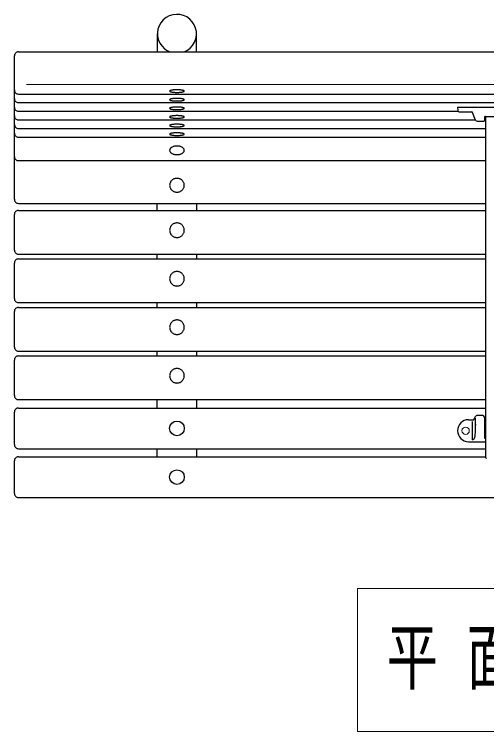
# Model space of a CAD drawing. Units: millimetres on the paper, scale 1:20. Extents: x -365 to 0, y 0 to 257.
# Drawn here: x -309.95 to -280.91, y 176.7 to 220.81 of the extents above; entities that cross this region are included whole.
import ezdxf

# ---------------------------------------------------------------- set-up
doc = ezdxf.new("R2010")
doc.units = ezdxf.units.MM
doc.layers.add('LY_1', color=7, linetype='Continuous', lineweight=25)
doc.styles.add('ＭＳ ゴシック', font='')
doc.styles.get('ＭＳ ゴシック').set_extended_font_data('MS Gothic')

msp = doc.modelspace()

# ---------------------------------------------------------------- linework, layer by layer
at = {"layer": 'LY_1'}
for p, q in [((-301.155, 218.502), (-301.155, 219.615)), ((-298.755, 218.502), (-298.755, 219.615)), ((-309.705, 218.502), (-220.205, 218.502)), ((-309.955, 209.436), (-309.955, 218.252)), ((-309.705, 215.91), (-220.205, 215.91)), ((-309.705, 215.381), (-220.205, 215.381)), ((-309.705, 214.851), (-282.694, 214.851)), ((-282.705, 215.111), (-279.955, 215.111)), ((-282.705, 215.111), (-282.694, 214.906)), ((-282.594, 214.811), (-281.821, 214.811)), ((-281.592, 214.301), (-281.774, 214.779)), ((-281.038, 214.486), (-281.048, 214.283)), ((-280.988, 214.533), (-279.955, 214.533)), ((-280.955, 193.546), (-280.955, 214.533)), ((-309.705, 214.322), (-281.6, 214.322)), ((-281.499, 214.236), (-281.098, 214.236)), ((-281.046, 214.322), (-280.955, 214.322)), ((-309.705, 213.792), (-280.955, 213.792)), ((-309.705, 213.263), (-280.955, 213.263)), ((-309.705, 211.814), (-280.955, 211.814)), ((-309.705, 209.186), (-280.955, 209.186)), ((-301.17, 208.753), (-301.17, 209.186)), ((-298.74, 208.753), (-298.74, 209.186)), ((-309.705, 208.753), (-280.955, 208.753)), ((-309.955, 206.316), (-309.955, 208.503)), ((-309.705, 206.066), (-280.955, 206.066)), ((-301.17, 205.77), (-301.17, 206.066)), ((-298.74, 205.77), (-298.74, 206.066)), ((-309.705, 205.77), (-280.955, 205.77)), ((-309.955, 203.334), (-309.955, 205.52)), ((-309.705, 203.084), (-280.955, 203.084)), ((-301.17, 202.788), (-301.17, 203.084)), ((-298.74, 202.788), (-298.74, 203.084)), ((-309.955, 200.351), (-309.955, 202.538)), ((-309.705, 202.788), (-280.955, 202.788)), ((-309.705, 200.101), (-280.955, 200.101)), ((-309.705, 199.805), (-280.955, 199.805)), ((-301.17, 199.805), (-301.17, 200.101)), ((-298.74, 199.805), (-298.74, 200.101)), ((-309.955, 197.368), (-309.955, 199.555)), ((-309.705, 197.118), (-280.955, 197.118)), ((-301.17, 196.603), (-301.17, 197.118)), ((-298.74, 196.603), (-298.74, 197.118)), ((-309.955, 194.353), (-309.955, 196.353)), ((-309.705, 196.603), (-280.955, 196.603)), ((-282.03, 195.883), (-281.715, 195.883)), ((-281.693, 195.896), (-281.596, 196.08)), ((-281.591, 195.558), (-281.591, 195.975)), ((-281.151, 196.133), (-281.508, 196.133)), ((-281.051, 196.033), (-281.051, 194.791)), ((-281.787, 194.645), (-281.787, 195.782)), ((-282.03, 194.533), (-280.955, 194.533)), ((-281.001, 194.741), (-280.955, 194.741)), ((-309.705, 194.103), (-280.955, 194.103)), ((-301.17, 193.603), (-301.17, 194.103)), ((-298.74, 193.603), (-298.74, 194.103)), ((-309.955, 191.353), (-309.955, 193.353)), ((-309.705, 193.603), (-280.955, 193.603)), ((-309.705, 191.103), (-220.205, 191.103))]:
    msp.add_line(p, q, dxfattribs=at)
at = {"layer": 'LY_1', "lineweight": 13}
for p, q in [((-309.205, 216.489), (-220.705, 216.489)), ((-288.855, 185.503), (-288.855, 176.703)), ((-241.055, 185.503), (-288.855, 185.503)), ((-288.855, 176.703), (-241.055, 176.703))]:
    msp.add_line(p, q, dxfattribs=at)
at = {"layer": 'LY_1'}
for points in [[(-299.517, 218.502), (-299.317, 218.602), (-299.14, 218.737), (-298.99, 218.903), (-298.875, 219.094), (-298.796, 219.303), (-298.758, 219.522), (-298.762, 219.745), (-298.807, 219.963), (-298.892, 220.17), (-299.013, 220.357), (-299.168, 220.518), (-299.349, 220.648), (-299.552, 220.742), (-299.769, 220.797), (-299.992, 220.81), (-300.214, 220.783), (-300.427, 220.715), (-300.623, 220.608), (-300.796, 220.468), (-300.94, 220.297), (-301.05, 220.103), (-301.122, 219.892), (-301.153, 219.671), (-301.143, 219.449), (-301.092, 219.232), (-301.001, 219.029), (-300.873, 218.845), (-300.714, 218.689), (-300.56, 218.583), (-300.392, 218.501)], [(-281.787, 194.645), (-281.749, 194.663), (-281.714, 194.686), (-281.684, 194.713), (-281.659, 194.746), (-281.642, 194.783), (-281.63, 194.825), (-281.622, 194.873), (-281.616, 194.929), (-281.611, 194.998), (-281.607, 195.074), (-281.603, 195.154), (-281.6, 195.236), (-281.598, 195.316), (-281.596, 195.391), (-281.594, 195.46), (-281.593, 195.518), (-281.592, 195.564), (-281.591, 195.593), (-281.591, 195.604), (-281.591, 195.593), (-281.591, 195.558)]]:
    msp.add_lwpolyline(points, dxfattribs=at)
for points in [[(-300.405, 216.091), (-300.403, 216.084), (-300.398, 216.077), (-300.389, 216.07), (-300.378, 216.063), (-300.363, 216.057), (-300.345, 216.051), (-300.323, 216.045), (-300.3, 216.039), (-300.273, 216.034), (-300.244, 216.03), (-300.213, 216.025), (-300.18, 216.022), (-300.145, 216.019), (-300.109, 216.016), (-300.071, 216.014), (-300.033, 216.012), (-299.994, 216.011), (-299.955, 216.011), (-299.916, 216.011), (-299.877, 216.012), (-299.838, 216.014), (-299.801, 216.016), (-299.765, 216.019), (-299.73, 216.022), (-299.697, 216.025), (-299.666, 216.03), (-299.637, 216.034), (-299.61, 216.039), (-299.586, 216.045), (-299.565, 216.051), (-299.547, 216.057), (-299.532, 216.063), (-299.52, 216.07), (-299.512, 216.077), (-299.507, 216.084), (-299.505, 216.091), (-299.507, 216.097), (-299.512, 216.104), (-299.52, 216.111), (-299.532, 216.118), (-299.547, 216.124), (-299.565, 216.13), (-299.586, 216.136), (-299.61, 216.142), (-299.637, 216.147), (-299.666, 216.151), (-299.697, 216.156), (-299.73, 216.159), (-299.765, 216.163), (-299.801, 216.165), (-299.838, 216.167), (-299.877, 216.169), (-299.916, 216.17), (-299.955, 216.17), (-299.994, 216.17), (-300.033, 216.169), (-300.071, 216.167), (-300.109, 216.165), (-300.145, 216.163), (-300.18, 216.159), (-300.213, 216.156), (-300.244, 216.151), (-300.273, 216.147), (-300.3, 216.142), (-300.323, 216.136), (-300.345, 216.13), (-300.363, 216.124), (-300.378, 216.118), (-300.389, 216.111), (-300.398, 216.104), (-300.403, 216.097)], [(-300.405, 215.561), (-300.403, 215.554), (-300.398, 215.547), (-300.389, 215.54), (-300.378, 215.534), (-300.363, 215.527), (-300.345, 215.521), (-300.323, 215.515), (-300.3, 215.51), (-300.273, 215.505), (-300.244, 215.5), (-300.213, 215.496), (-300.18, 215.492), (-300.145, 215.489), (-300.109, 215.486), (-300.071, 215.484), (-300.033, 215.483), (-299.994, 215.482), (-299.955, 215.482), (-299.916, 215.482), (-299.877, 215.483), (-299.838, 215.484), (-299.801, 215.486), (-299.765, 215.489), (-299.73, 215.492), (-299.697, 215.496), (-299.666, 215.5), (-299.637, 215.505), (-299.61, 215.51), (-299.586, 215.515), (-299.565, 215.521), (-299.547, 215.527), (-299.532, 215.534), (-299.52, 215.54), (-299.512, 215.547), (-299.507, 215.554), (-299.505, 215.561), (-299.507, 215.568), (-299.512, 215.575), (-299.52, 215.582), (-299.532, 215.588), (-299.547, 215.595), (-299.565, 215.601), (-299.586, 215.607), (-299.61, 215.612), (-299.637, 215.617), (-299.666, 215.622), (-299.697, 215.626), (-299.73, 215.63), (-299.765, 215.633), (-299.801, 215.636), (-299.838, 215.638), (-299.877, 215.639), (-299.916, 215.64), (-299.955, 215.64), (-299.994, 215.64), (-300.033, 215.639), (-300.071, 215.638), (-300.109, 215.636), (-300.145, 215.633), (-300.18, 215.63), (-300.213, 215.626), (-300.244, 215.622), (-300.273, 215.617), (-300.3, 215.612), (-300.323, 215.607), (-300.345, 215.601), (-300.363, 215.595), (-300.378, 215.588), (-300.389, 215.582), (-300.398, 215.575), (-300.403, 215.568)], [(-300.405, 215.032), (-300.403, 215.025), (-300.398, 215.018), (-300.389, 215.011), (-300.378, 215.004), (-300.363, 214.998), (-300.345, 214.992), (-300.323, 214.986), (-300.3, 214.98), (-300.273, 214.975), (-300.244, 214.971), (-300.213, 214.966), (-300.18, 214.963), (-300.145, 214.96), (-300.109, 214.957), (-300.071, 214.955), (-300.033, 214.953), (-299.994, 214.952), (-299.955, 214.952), (-299.916, 214.952), (-299.877, 214.953), (-299.838, 214.955), (-299.801, 214.957), (-299.765, 214.96), (-299.73, 214.963), (-299.697, 214.966), (-299.666, 214.971), (-299.637, 214.975), (-299.61, 214.98), (-299.586, 214.986), (-299.565, 214.992), (-299.547, 214.998), (-299.532, 215.004), (-299.52, 215.011), (-299.512, 215.018), (-299.507, 215.025), (-299.505, 215.032), (-299.507, 215.038), (-299.512, 215.045), (-299.52, 215.052), (-299.532, 215.059), (-299.547, 215.065), (-299.565, 215.071), (-299.586, 215.077), (-299.61, 215.083), (-299.637, 215.088), (-299.666, 215.092), (-299.697, 215.097), (-299.73, 215.1), (-299.765, 215.104), (-299.801, 215.106), (-299.838, 215.108), (-299.877, 215.11), (-299.916, 215.111), (-299.955, 215.111), (-299.994, 215.111), (-300.033, 215.11), (-300.071, 215.108), (-300.109, 215.106), (-300.145, 215.104), (-300.18, 215.1), (-300.213, 215.097), (-300.244, 215.092), (-300.273, 215.088), (-300.3, 215.083), (-300.323, 215.077), (-300.345, 215.071), (-300.363, 215.065), (-300.378, 215.059), (-300.389, 215.052), (-300.398, 215.045), (-300.403, 215.038)], [(-300.405, 214.502), (-300.403, 214.495), (-300.398, 214.488), (-300.389, 214.481), (-300.378, 214.475), (-300.363, 214.468), (-300.345, 214.462), (-300.323, 214.456), (-300.3, 214.451), (-300.273, 214.446), (-300.244, 214.441), (-300.213, 214.437), (-300.18, 214.433), (-300.145, 214.43), (-300.109, 214.427), (-300.071, 214.425), (-300.033, 214.424), (-299.994, 214.423), (-299.955, 214.423), (-299.916, 214.423), (-299.877, 214.424), (-299.838, 214.425), (-299.801, 214.427), (-299.765, 214.43), (-299.73, 214.433), (-299.697, 214.437), (-299.666, 214.441), (-299.637, 214.446), (-299.61, 214.451), (-299.586, 214.456), (-299.565, 214.462), (-299.547, 214.468), (-299.532, 214.475), (-299.52, 214.481), (-299.512, 214.488), (-299.507, 214.495), (-299.505, 214.502), (-299.507, 214.509), (-299.512, 214.516), (-299.52, 214.523), (-299.532, 214.529), (-299.547, 214.536), (-299.565, 214.542), (-299.586, 214.548), (-299.61, 214.553), (-299.637, 214.558), (-299.666, 214.563), (-299.697, 214.567), (-299.73, 214.571), (-299.765, 214.574), (-299.801, 214.577), (-299.838, 214.579), (-299.877, 214.58), (-299.916, 214.581), (-299.955, 214.581), (-299.994, 214.581), (-300.033, 214.58), (-300.071, 214.579), (-300.109, 214.577), (-300.145, 214.574), (-300.18, 214.571), (-300.213, 214.567), (-300.244, 214.563), (-300.273, 214.558), (-300.3, 214.553), (-300.323, 214.548), (-300.345, 214.542), (-300.363, 214.536), (-300.378, 214.529), (-300.389, 214.523), (-300.398, 214.516), (-300.403, 214.509)], [(-300.405, 213.973), (-300.403, 213.966), (-300.398, 213.959), (-300.389, 213.952), (-300.378, 213.945), (-300.363, 213.939), (-300.345, 213.933), (-300.323, 213.927), (-300.3, 213.921), (-300.273, 213.916), (-300.244, 213.912), (-300.213, 213.907), (-300.18, 213.904), (-300.145, 213.901), (-300.109, 213.898), (-300.071, 213.896), (-300.033, 213.894), (-299.994, 213.893), (-299.955, 213.893), (-299.916, 213.893), (-299.877, 213.894), (-299.838, 213.896), (-299.801, 213.898), (-299.765, 213.901), (-299.73, 213.904), (-299.697, 213.907), (-299.666, 213.912), (-299.637, 213.916), (-299.61, 213.921), (-299.586, 213.927), (-299.565, 213.933), (-299.547, 213.939), (-299.532, 213.945), (-299.52, 213.952), (-299.512, 213.959), (-299.507, 213.966), (-299.505, 213.973), (-299.507, 213.979), (-299.512, 213.986), (-299.52, 213.993), (-299.532, 214), (-299.547, 214.006), (-299.565, 214.012), (-299.586, 214.018), (-299.61, 214.024), (-299.637, 214.029), (-299.666, 214.033), (-299.697, 214.038), (-299.73, 214.041), (-299.765, 214.044), (-299.801, 214.047), (-299.838, 214.049), (-299.877, 214.051), (-299.916, 214.052), (-299.955, 214.052), (-299.994, 214.052), (-300.033, 214.051), (-300.071, 214.049), (-300.109, 214.047), (-300.145, 214.044), (-300.18, 214.041), (-300.213, 214.038), (-300.244, 214.033), (-300.273, 214.029), (-300.3, 214.024), (-300.323, 214.018), (-300.345, 214.012), (-300.363, 214.006), (-300.378, 214), (-300.389, 213.993), (-300.398, 213.986), (-300.403, 213.979)], [(-300.405, 213.443), (-300.403, 213.436), (-300.398, 213.429), (-300.389, 213.422), (-300.378, 213.416), (-300.363, 213.409), (-300.345, 213.403), (-300.323, 213.397), (-300.3, 213.392), (-300.273, 213.387), (-300.244, 213.382), (-300.213, 213.378), (-300.18, 213.374), (-300.145, 213.371), (-300.109, 213.368), (-300.071, 213.366), (-300.033, 213.365), (-299.994, 213.364), (-299.955, 213.364), (-299.916, 213.364), (-299.877, 213.365), (-299.838, 213.366), (-299.801, 213.368), (-299.765, 213.371), (-299.73, 213.374), (-299.697, 213.378), (-299.666, 213.382), (-299.637, 213.387), (-299.61, 213.392), (-299.586, 213.397), (-299.565, 213.403), (-299.547, 213.409), (-299.532, 213.416), (-299.52, 213.422), (-299.512, 213.429), (-299.507, 213.436), (-299.505, 213.443), (-299.507, 213.45), (-299.512, 213.457), (-299.52, 213.464), (-299.532, 213.47), (-299.547, 213.477), (-299.565, 213.483), (-299.586, 213.489), (-299.61, 213.494), (-299.637, 213.499), (-299.666, 213.504), (-299.697, 213.508), (-299.73, 213.512), (-299.765, 213.515), (-299.801, 213.518), (-299.838, 213.52), (-299.877, 213.521), (-299.916, 213.522), (-299.955, 213.522), (-299.994, 213.522), (-300.033, 213.521), (-300.071, 213.52), (-300.109, 213.518), (-300.145, 213.515), (-300.18, 213.512), (-300.213, 213.508), (-300.244, 213.504), (-300.273, 213.499), (-300.3, 213.494), (-300.323, 213.489), (-300.345, 213.483), (-300.363, 213.477), (-300.378, 213.47), (-300.389, 213.464), (-300.398, 213.457), (-300.403, 213.45)], [(-300.405, 212.45), (-300.403, 212.427), (-300.398, 212.404), (-300.389, 212.381), (-300.378, 212.359), (-300.363, 212.338), (-300.345, 212.318), (-300.323, 212.298), (-300.3, 212.28), (-300.273, 212.263), (-300.244, 212.247), (-300.213, 212.233), (-300.18, 212.221), (-300.145, 212.21), (-300.109, 212.201), (-300.071, 212.194), (-300.033, 212.189), (-299.994, 212.186), (-299.955, 212.185), (-299.916, 212.186), (-299.877, 212.189), (-299.838, 212.194), (-299.801, 212.201), (-299.765, 212.21), (-299.73, 212.221), (-299.697, 212.233), (-299.666, 212.247), (-299.637, 212.263), (-299.61, 212.28), (-299.586, 212.298), (-299.565, 212.318), (-299.547, 212.338), (-299.532, 212.359), (-299.52, 212.381), (-299.512, 212.404), (-299.507, 212.427), (-299.505, 212.45), (-299.507, 212.473), (-299.512, 212.496), (-299.52, 212.518), (-299.532, 212.54), (-299.547, 212.562), (-299.565, 212.582), (-299.586, 212.602), (-299.61, 212.62), (-299.637, 212.637), (-299.666, 212.652), (-299.697, 212.667), (-299.73, 212.679), (-299.765, 212.69), (-299.801, 212.698), (-299.838, 212.705), (-299.877, 212.71), (-299.916, 212.713), (-299.955, 212.714), (-299.994, 212.713), (-300.033, 212.71), (-300.071, 212.705), (-300.109, 212.698), (-300.145, 212.69), (-300.18, 212.679), (-300.213, 212.667), (-300.244, 212.652), (-300.273, 212.637), (-300.3, 212.62), (-300.323, 212.602), (-300.345, 212.582), (-300.363, 212.562), (-300.378, 212.54), (-300.389, 212.518), (-300.398, 212.496), (-300.403, 212.473)], [(-300.405, 210.301), (-300.403, 210.263), (-300.398, 210.227), (-300.389, 210.19), (-300.378, 210.155), (-300.363, 210.121), (-300.345, 210.088), (-300.323, 210.056), (-300.3, 210.027), (-300.273, 210), (-300.244, 209.975), (-300.213, 209.952), (-300.18, 209.932), (-300.145, 209.915), (-300.109, 209.901), (-300.071, 209.89), (-300.033, 209.881), (-299.994, 209.877), (-299.955, 209.875), (-299.916, 209.877), (-299.877, 209.881), (-299.838, 209.89), (-299.801, 209.901), (-299.765, 209.915), (-299.73, 209.932), (-299.697, 209.952), (-299.666, 209.975), (-299.637, 210), (-299.61, 210.027), (-299.586, 210.056), (-299.565, 210.088), (-299.547, 210.121), (-299.532, 210.155), (-299.52, 210.19), (-299.512, 210.227), (-299.507, 210.263), (-299.505, 210.301), (-299.507, 210.338), (-299.512, 210.374), (-299.52, 210.411), (-299.532, 210.446), (-299.547, 210.48), (-299.565, 210.513), (-299.586, 210.545), (-299.61, 210.574), (-299.637, 210.601), (-299.666, 210.626), (-299.697, 210.649), (-299.73, 210.669), (-299.765, 210.686), (-299.801, 210.7), (-299.838, 210.712), (-299.877, 210.72), (-299.916, 210.724), (-299.955, 210.726), (-299.994, 210.724), (-300.033, 210.72), (-300.071, 210.712), (-300.109, 210.7), (-300.145, 210.686), (-300.18, 210.669), (-300.213, 210.649), (-300.244, 210.626), (-300.273, 210.601), (-300.3, 210.574), (-300.323, 210.545), (-300.345, 210.513), (-300.363, 210.48), (-300.378, 210.446), (-300.389, 210.411), (-300.398, 210.374), (-300.403, 210.338)], [(-300.405, 207.535), (-300.403, 207.496), (-300.398, 207.458), (-300.389, 207.42), (-300.378, 207.382), (-300.363, 207.346), (-300.345, 207.312), (-300.323, 207.279), (-300.3, 207.248), (-300.273, 207.219), (-300.244, 207.193), (-300.213, 207.169), (-300.18, 207.148), (-300.145, 207.13), (-300.109, 207.115), (-300.071, 207.103), (-300.033, 207.095), (-299.994, 207.09), (-299.955, 207.088), (-299.916, 207.09), (-299.877, 207.095), (-299.838, 207.103), (-299.801, 207.115), (-299.765, 207.13), (-299.73, 207.148), (-299.697, 207.169), (-299.666, 207.193), (-299.637, 207.219), (-299.61, 207.248), (-299.586, 207.279), (-299.565, 207.312), (-299.547, 207.346), (-299.532, 207.382), (-299.52, 207.42), (-299.512, 207.458), (-299.507, 207.496), (-299.505, 207.535), (-299.507, 207.574), (-299.512, 207.613), (-299.52, 207.651), (-299.532, 207.689), (-299.547, 207.725), (-299.565, 207.759), (-299.586, 207.792), (-299.61, 207.823), (-299.637, 207.852), (-299.666, 207.878), (-299.697, 207.902), (-299.73, 207.923), (-299.765, 207.941), (-299.801, 207.956), (-299.838, 207.968), (-299.877, 207.976), (-299.916, 207.981), (-299.955, 207.983), (-299.994, 207.981), (-300.033, 207.976), (-300.071, 207.968), (-300.109, 207.956), (-300.145, 207.941), (-300.18, 207.923), (-300.213, 207.902), (-300.244, 207.878), (-300.273, 207.852), (-300.3, 207.823), (-300.323, 207.792), (-300.345, 207.759), (-300.363, 207.725), (-300.378, 207.689), (-300.389, 207.651), (-300.398, 207.613), (-300.403, 207.574)], [(-300.405, 204.553), (-300.403, 204.514), (-300.398, 204.475), (-300.389, 204.437), (-300.378, 204.4), (-300.363, 204.364), (-300.345, 204.329), (-300.323, 204.296), (-300.3, 204.265), (-300.273, 204.236), (-300.244, 204.21), (-300.213, 204.186), (-300.18, 204.165), (-300.145, 204.147), (-300.109, 204.132), (-300.071, 204.121), (-300.033, 204.112), (-299.994, 204.107), (-299.955, 204.105), (-299.916, 204.107), (-299.877, 204.112), (-299.838, 204.121), (-299.801, 204.132), (-299.765, 204.147), (-299.73, 204.165), (-299.697, 204.186), (-299.666, 204.21), (-299.637, 204.236), (-299.61, 204.265), (-299.586, 204.296), (-299.565, 204.329), (-299.547, 204.364), (-299.532, 204.4), (-299.52, 204.437), (-299.512, 204.475), (-299.507, 204.514), (-299.505, 204.553), (-299.507, 204.592), (-299.512, 204.631), (-299.52, 204.669), (-299.532, 204.706), (-299.547, 204.742), (-299.565, 204.777), (-299.586, 204.809), (-299.61, 204.84), (-299.637, 204.869), (-299.666, 204.896), (-299.697, 204.919), (-299.73, 204.94), (-299.765, 204.958), (-299.801, 204.973), (-299.838, 204.985), (-299.877, 204.993), (-299.916, 204.999), (-299.955, 205), (-299.994, 204.999), (-300.033, 204.993), (-300.071, 204.985), (-300.109, 204.973), (-300.145, 204.958), (-300.18, 204.94), (-300.213, 204.919), (-300.244, 204.896), (-300.273, 204.869), (-300.3, 204.84), (-300.323, 204.809), (-300.345, 204.777), (-300.363, 204.742), (-300.378, 204.706), (-300.389, 204.669), (-300.398, 204.631), (-300.403, 204.592)], [(-300.405, 201.57), (-300.403, 201.531), (-300.398, 201.493), (-300.389, 201.454), (-300.378, 201.417), (-300.363, 201.381), (-300.345, 201.347), (-300.323, 201.314), (-300.3, 201.283), (-300.273, 201.254), (-300.244, 201.228), (-300.213, 201.204), (-300.18, 201.183), (-300.145, 201.165), (-300.109, 201.15), (-300.071, 201.138), (-300.033, 201.13), (-299.994, 201.125), (-299.955, 201.123), (-299.916, 201.125), (-299.877, 201.13), (-299.838, 201.138), (-299.801, 201.15), (-299.765, 201.165), (-299.73, 201.183), (-299.697, 201.204), (-299.666, 201.228), (-299.637, 201.254), (-299.61, 201.283), (-299.586, 201.314), (-299.565, 201.347), (-299.547, 201.381), (-299.532, 201.417), (-299.52, 201.454), (-299.512, 201.493), (-299.507, 201.531), (-299.505, 201.57), (-299.507, 201.609), (-299.512, 201.648), (-299.52, 201.686), (-299.532, 201.723), (-299.547, 201.759), (-299.565, 201.794), (-299.586, 201.827), (-299.61, 201.858), (-299.637, 201.887), (-299.666, 201.913), (-299.697, 201.937), (-299.73, 201.958), (-299.765, 201.976), (-299.801, 201.991), (-299.838, 202.002), (-299.877, 202.011), (-299.916, 202.016), (-299.955, 202.018), (-299.994, 202.016), (-300.033, 202.011), (-300.071, 202.002), (-300.109, 201.991), (-300.145, 201.976), (-300.18, 201.958), (-300.213, 201.937), (-300.244, 201.913), (-300.273, 201.887), (-300.3, 201.858), (-300.323, 201.827), (-300.345, 201.794), (-300.363, 201.759), (-300.378, 201.723), (-300.389, 201.686), (-300.398, 201.648), (-300.403, 201.609)], [(-300.405, 198.588), (-300.403, 198.549), (-300.398, 198.51), (-300.389, 198.472), (-300.378, 198.435), (-300.363, 198.398), (-300.345, 198.364), (-300.323, 198.331), (-300.3, 198.3), (-300.273, 198.271), (-300.244, 198.245), (-300.213, 198.221), (-300.18, 198.2), (-300.145, 198.182), (-300.109, 198.167), (-300.071, 198.155), (-300.033, 198.147), (-299.994, 198.142), (-299.955, 198.14), (-299.916, 198.142), (-299.877, 198.147), (-299.838, 198.155), (-299.801, 198.167), (-299.765, 198.182), (-299.73, 198.2), (-299.697, 198.221), (-299.666, 198.245), (-299.637, 198.271), (-299.61, 198.3), (-299.586, 198.331), (-299.565, 198.364), (-299.547, 198.398), (-299.532, 198.435), (-299.52, 198.472), (-299.512, 198.51), (-299.507, 198.549), (-299.505, 198.588), (-299.507, 198.627), (-299.512, 198.665), (-299.52, 198.703), (-299.532, 198.741), (-299.547, 198.777), (-299.565, 198.811), (-299.586, 198.844), (-299.61, 198.875), (-299.637, 198.904), (-299.666, 198.93), (-299.697, 198.954), (-299.73, 198.975), (-299.765, 198.993), (-299.801, 199.008), (-299.838, 199.02), (-299.877, 199.028), (-299.916, 199.033), (-299.955, 199.035), (-299.994, 199.033), (-300.033, 199.028), (-300.071, 199.02), (-300.109, 199.008), (-300.145, 198.993), (-300.18, 198.975), (-300.213, 198.954), (-300.244, 198.93), (-300.273, 198.904), (-300.3, 198.875), (-300.323, 198.844), (-300.345, 198.811), (-300.363, 198.777), (-300.378, 198.741), (-300.389, 198.703), (-300.398, 198.665), (-300.403, 198.627)]]:
    msp.add_lwpolyline(points, close=True, dxfattribs=at)
for centre in [(-299.955, 195.353), (-299.955, 192.353)]:
    msp.add_circle(centre, 0.45, dxfattribs=at)
at = {"layer": 'LY_1', "lineweight": 13}
msp.add_circle((-282.205, 195.208), 0.225, dxfattribs=at)
at = {"layer": 'LY_1'}
for centre, radius, start, end in [((-309.705, 218.252), 0.25, 89.9999, 179.9999), ((-309.705, 216.16), 0.25, 179.9999, 270), ((-309.705, 215.631), 0.25, 179.9999, 270), ((-309.705, 215.101), 0.25, 179.9999, 270), ((-282.594, 214.911), 0.1, 183, 270), ((-281.821, 214.761), 0.05, 20.7969, 90), ((-309.705, 214.572), 0.25, 179.9999, 270), ((-280.988, 214.483), 0.05, 90, 177), ((-309.705, 214.042), 0.25, 179.9999, 270), ((-281.499, 214.336), 0.1, 200.7969, 270), ((-281.098, 214.286), 0.05, 270, 357), ((-309.705, 213.513), 0.25, 179.9999, 270), ((-309.705, 212.064), 0.25, 179.9999, 270), ((-309.705, 209.436), 0.25, 179.9999, 270), ((-309.705, 208.503), 0.25, 89.9999, 179.9999), ((-309.705, 206.316), 0.25, 179.9999, 270), ((-309.705, 205.52), 0.25, 89.9999, 179.9999), ((-309.705, 203.334), 0.25, 179.9999, 270), ((-309.705, 202.538), 0.25, 89.9999, 179.9999), ((-309.705, 200.351), 0.25, 179.9999, 270), ((-309.705, 199.555), 0.25, 89.9999, 179.9999), ((-309.705, 197.368), 0.25, 179.9999, 270), ((-309.705, 196.353), 0.25, 89.9999, 179.9999), ((-282.03, 195.208), 0.675, 90, 270), ((-281.715, 195.908), 0.025, 270, 332.1325), ((-281.508, 196.033), 0.1, 90, 152.1325), ((-281.151, 196.033), 0.1, 0, 90), ((-281.001, 194.791), 0.05, 180, 270), ((-309.705, 194.353), 0.25, 179.9999, 270), ((-309.705, 193.353), 0.25, 89.9999, 179.9999), ((-280.905, 193.546), 0.05, 180, 261.4692), ((-309.705, 191.353), 0.25, 179.9999, 270)]:
    msp.add_arc(centre, radius, start, end, dxfattribs=at)

# ---------------------------------------------------------------- texts
at = {"layer": 'LY_1', "insert": (-264.955, 181.103), "char_height": 3.299, "attachment_point": 5, "style": 'ＭＳ ゴシック'}
msp.add_mtext('\\T1.56;\\W0.7;平面図\u3000Ｓ＝１／20', dxfattribs=at)

doc.saveas('drawing.dxf')
